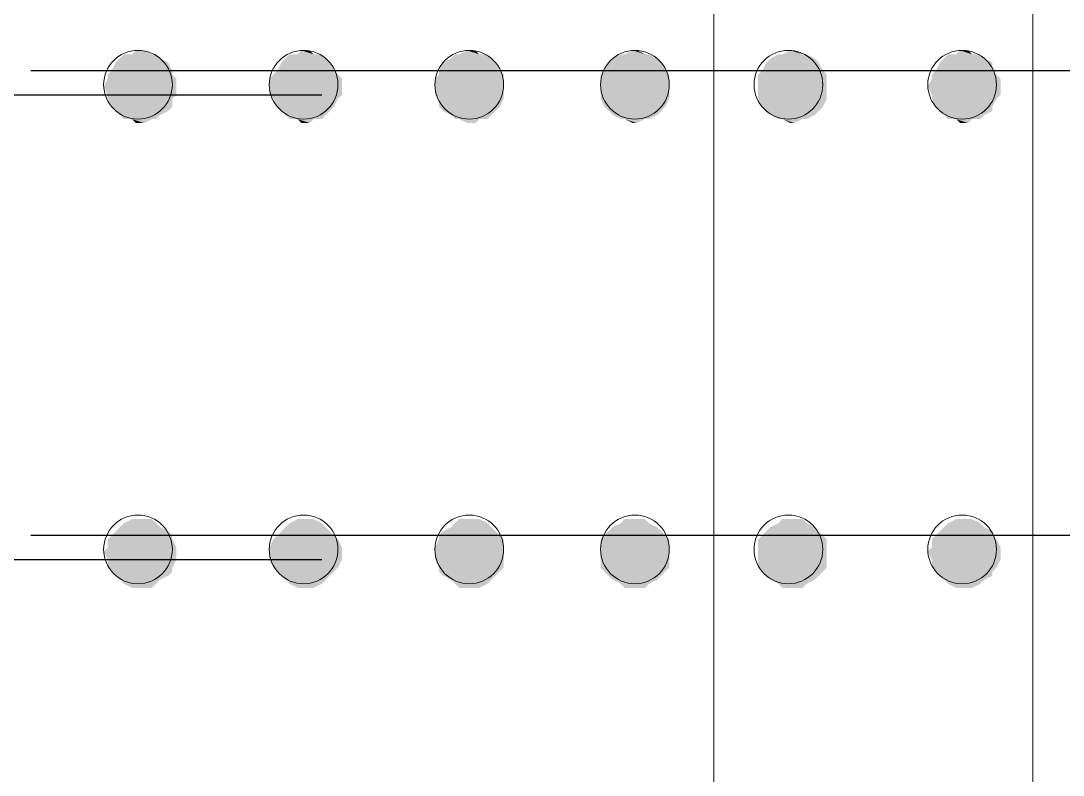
# Model space of a CAD drawing. Header units: inches. Extents: x 2 to 136, y 1 to 96.
# Drawn here: x 80.94 to 85.99, y 48.6 to 52.25 of the extents above; entities that cross this region are included whole.
import ezdxf

# ---------------------------------------------------------------- set-up
doc = ezdxf.new("R2010")
doc.units = ezdxf.units.IN
doc.header["$MEASUREMENT"] = 0
doc.layers.add('PDF_COLUMN', color=251, linetype='Continuous', true_color=0x636466)
doc.layers.add('PDF_Outer Line', color=165, linetype='Continuous', true_color=0x5258ac)
doc.layers.add('PDF_Girt', color=7, linetype='Continuous')

msp = doc.modelspace()

# ---------------------------------------------------------------- linework, layer by layer
at = {"layer": 'PDF_COLUMN', "lineweight": 0}
for centre in [(81.5069, 51.9434), (82.3098, 51.9434), (83.1127, 51.9434), (83.9156, 51.9434), (81.5069, 49.6914), (82.3098, 49.6914), (83.1127, 49.6914), (83.9156, 49.6914)]:
    msp.add_circle(centre, 0.1665, dxfattribs=at)
at = {"layer": 'PDF_COLUMN', "color": 7, "lineweight": 0}
for centre in [(84.6597, 51.9434), (85.5018, 51.9434), (84.6597, 49.6914), (85.5018, 49.6914)]:
    msp.add_circle(centre, 0.1665, dxfattribs=at)
at = {"layer": 'PDF_COLUMN', "transparency": 33554559}
for points in [[(81.4383, 52.0902), (81.6146, 52.0707), (81.4188, 52.0707)], [(81.4775, 52.0902), (81.595, 52.0902), (81.4383, 52.0902)], [(81.595, 52.0902), (81.4383, 52.0902), (81.6146, 52.0707)], [(81.4971, 52.1098), (81.5754, 52.0902), (81.4775, 52.0902)], [(81.5754, 52.0902), (81.4775, 52.0902), (81.595, 52.0902)], [(81.5363, 52.1098), (81.4971, 52.1098), (81.5754, 52.0902)], [(82.2412, 52.0902), (82.4175, 52.0707), (82.2216, 52.0707)], [(82.2804, 52.0902), (82.3979, 52.0902), (82.2412, 52.0902)], [(82.3979, 52.0902), (82.2412, 52.0902), (82.4175, 52.0707)], [(82.3, 52.1098), (82.3587, 52.0902), (82.2804, 52.0902)], [(82.3587, 52.0902), (82.2804, 52.0902), (82.3979, 52.0902)], [(82.3391, 52.1098), (82.3, 52.1098), (82.3587, 52.0902)], [(83.0441, 52.0902), (83.2204, 52.0707), (83.0245, 52.0707)], [(83.0637, 52.0902), (83.2008, 52.0902), (83.0441, 52.0902)], [(83.2008, 52.0902), (83.0441, 52.0902), (83.2204, 52.0707)], [(83.1029, 52.1098), (83.1616, 52.0902), (83.0637, 52.0902)], [(83.1616, 52.0902), (83.0637, 52.0902), (83.2008, 52.0902)], [(83.142, 52.1098), (83.1029, 52.1098), (83.1616, 52.0902)], [(83.847, 52.0902), (84.0233, 52.0707), (83.8079, 52.0707)], [(83.8666, 52.0902), (83.9841, 52.0902), (83.847, 52.0902)], [(83.9841, 52.0902), (83.847, 52.0902), (84.0233, 52.0707)], [(83.9058, 52.1098), (83.9645, 52.0902), (83.8666, 52.0902)], [(83.9645, 52.0902), (83.8666, 52.0902), (83.9841, 52.0902)], [(83.9254, 52.1098), (83.9058, 52.1098), (83.9645, 52.0902)], [(81.3992, 52.0511), (81.6733, 52.0119), (81.3796, 52.0119)], [(81.4188, 52.0707), (81.6537, 52.0511), (81.3992, 52.0511)], [(81.6537, 52.0511), (81.3992, 52.0511), (81.6733, 52.0119)], [(81.6146, 52.0707), (81.4188, 52.0707), (81.6537, 52.0511)], [(82.2021, 52.0511), (82.4566, 52.0119), (82.1825, 52.0119)], [(82.2216, 52.0707), (82.4371, 52.0511), (82.2021, 52.0511)], [(82.4371, 52.0511), (82.2021, 52.0511), (82.4566, 52.0119)], [(82.4175, 52.0707), (82.2216, 52.0707), (82.4371, 52.0511)], [(82.9854, 52.0511), (83.2595, 52.0119), (82.9658, 52.0119)], [(83.0245, 52.0707), (83.24, 52.0511), (82.9854, 52.0511)], [(83.24, 52.0511), (82.9854, 52.0511), (83.2595, 52.0119)], [(83.2204, 52.0707), (83.0245, 52.0707), (83.24, 52.0511)], [(83.7883, 52.0511), (84.0624, 52.0119), (83.7687, 52.0119)], [(83.8079, 52.0707), (84.0429, 52.0511), (83.7883, 52.0511)], [(84.0429, 52.0511), (83.7883, 52.0511), (84.0624, 52.0119)], [(84.0233, 52.0707), (83.8079, 52.0707), (84.0429, 52.0511)], [(81.3796, 52.0119), (81.6733, 51.9923), (81.36, 51.9923)], [(81.6733, 51.9923), (81.36, 51.9923), (81.6929, 51.9728)], [(81.36, 51.9923), (81.6929, 51.9728), (81.36, 51.9728)], [(81.6733, 52.0119), (81.3796, 52.0119), (81.6733, 51.9923)], [(82.1629, 51.9923), (82.4958, 51.9728), (82.1433, 51.9728)], [(82.1825, 52.0119), (82.4762, 51.9923), (82.1629, 51.9923)], [(82.4762, 51.9923), (82.1629, 51.9923), (82.4958, 51.9728)], [(82.4566, 52.0119), (82.1825, 52.0119), (82.4762, 51.9923)], [(82.9658, 51.9923), (83.2791, 51.9728), (82.9462, 51.9728)], [(83.2595, 52.0119), (82.9658, 52.0119), (83.2791, 51.9923)], [(82.9658, 52.0119), (83.2791, 51.9923), (82.9658, 51.9923)], [(83.2791, 51.9923), (82.9658, 51.9923), (83.2791, 51.9728)], [(83.7687, 52.0119), (84.082, 51.9923), (83.7491, 51.9923)], [(84.082, 51.9923), (83.7491, 51.9923), (84.082, 51.9728)], [(83.7491, 51.9923), (84.082, 51.9728), (83.7491, 51.9728)], [(84.0624, 52.0119), (83.7687, 52.0119), (84.082, 51.9923)], [(81.36, 51.9728), (81.6929, 51.9336), (81.3404, 51.9336)], [(81.6929, 51.9728), (81.36, 51.9728), (81.6929, 51.9336)], [(82.4958, 51.9728), (82.1433, 51.9728), (82.4958, 51.9336)], [(82.1433, 51.9728), (82.4958, 51.9336), (82.1433, 51.9336)], [(83.2791, 51.9728), (82.9462, 51.9728), (83.2791, 51.9336)], [(82.9462, 51.9728), (83.2791, 51.9336), (82.9462, 51.9336)], [(84.082, 51.9728), (83.7491, 51.9728), (84.082, 51.9336)], [(83.7491, 51.9728), (84.082, 51.9336), (83.7491, 51.9336)], [(81.6929, 51.9336), (81.3404, 51.9336), (81.6929, 51.8944)], [(81.3404, 51.9336), (81.6929, 51.8944), (81.36, 51.8944)], [(81.6929, 51.8944), (81.36, 51.8944), (81.6733, 51.8748)], [(81.36, 51.8944), (81.6733, 51.8748), (81.36, 51.8748)], [(82.4958, 51.9336), (82.1433, 51.9336), (82.4958, 51.8944)], [(82.1433, 51.9336), (82.4958, 51.8944), (82.1433, 51.8944)], [(82.4958, 51.8944), (82.1433, 51.8944), (82.4762, 51.8748)], [(82.1433, 51.8944), (82.4762, 51.8748), (82.1629, 51.8748)], [(83.2791, 51.9336), (82.9462, 51.9336), (83.2791, 51.8944)], [(82.9462, 51.9336), (83.2791, 51.8944), (82.9462, 51.8944)], [(83.2791, 51.8944), (82.9462, 51.8944), (83.2791, 51.8748)], [(82.9462, 51.8944), (83.2791, 51.8748), (82.9658, 51.8748)], [(84.082, 51.9336), (83.7491, 51.9336), (84.082, 51.8944)], [(83.7491, 51.9336), (84.082, 51.8944), (83.7491, 51.8944)], [(84.082, 51.8944), (83.7491, 51.8944), (84.082, 51.8748)], [(83.7491, 51.8944), (84.082, 51.8748), (83.7491, 51.8748)], [(81.6733, 51.8748), (81.36, 51.8748), (81.6733, 51.8357)], [(81.36, 51.8748), (81.6733, 51.8357), (81.3796, 51.8357)], [(82.4762, 51.8748), (82.1629, 51.8748), (82.4566, 51.8357)], [(82.1629, 51.8748), (82.4566, 51.8357), (82.1825, 51.8357)], [(83.2791, 51.8748), (82.9658, 51.8748), (83.2595, 51.8357)], [(82.9658, 51.8748), (83.2595, 51.8357), (82.9658, 51.8357)], [(84.082, 51.8748), (83.7491, 51.8748), (84.0624, 51.8357)], [(83.7491, 51.8748), (84.0624, 51.8357), (83.7687, 51.8357)], [(81.6733, 51.8357), (81.3796, 51.8357), (81.6537, 51.8161)], [(81.3796, 51.8357), (81.6537, 51.8161), (81.3992, 51.8161)], [(81.6537, 51.8161), (81.3992, 51.8161), (81.6146, 51.7965)], [(81.3992, 51.8161), (81.6146, 51.7965), (81.4188, 51.7965)], [(81.6146, 51.7965), (81.4188, 51.7965), (81.595, 51.7769)], [(81.4188, 51.7965), (81.595, 51.7769), (81.4383, 51.7769)], [(82.4566, 51.8357), (82.1825, 51.8357), (82.4371, 51.8161)], [(82.1825, 51.8357), (82.4371, 51.8161), (82.2021, 51.8161)], [(82.4371, 51.8161), (82.2021, 51.8161), (82.4175, 51.7965)], [(82.2021, 51.8161), (82.4175, 51.7965), (82.2216, 51.7965)], [(82.4175, 51.7965), (82.2216, 51.7965), (82.3979, 51.7769)], [(82.2216, 51.7965), (82.3979, 51.7769), (82.2412, 51.7769)], [(83.2595, 51.8357), (82.9658, 51.8357), (83.24, 51.8161)], [(82.9658, 51.8357), (83.24, 51.8161), (82.9854, 51.8161)], [(83.24, 51.8161), (82.9854, 51.8161), (83.2204, 51.7965)], [(82.9854, 51.8161), (83.2204, 51.7965), (83.0245, 51.7965)], [(83.2204, 51.7965), (83.0245, 51.7965), (83.2008, 51.7769)], [(83.0245, 51.7965), (83.2008, 51.7769), (83.0441, 51.7769)], [(84.0624, 51.8357), (83.7687, 51.8357), (84.0429, 51.8161)], [(83.7687, 51.8357), (84.0429, 51.8161), (83.7883, 51.8161)], [(84.0429, 51.8161), (83.7883, 51.8161), (84.0233, 51.7965)], [(83.7883, 51.8161), (84.0233, 51.7965), (83.8079, 51.7965)], [(84.0233, 51.7965), (83.8079, 51.7965), (83.9841, 51.7769)], [(83.8079, 51.7965), (83.9841, 51.7769), (83.847, 51.7769)], [(81.595, 51.7769), (81.4383, 51.7769), (81.5754, 51.7769)], [(81.4383, 51.7769), (81.5754, 51.7769), (81.4775, 51.7769)], [(81.5754, 51.7769), (81.4775, 51.7769), (81.5363, 51.7573)], [(81.4775, 51.7769), (81.5363, 51.7573), (81.4971, 51.7573)], [(82.3979, 51.7769), (82.2412, 51.7769), (82.3587, 51.7769)], [(82.2412, 51.7769), (82.3587, 51.7769), (82.2804, 51.7769)], [(82.3587, 51.7769), (82.2804, 51.7769), (82.3391, 51.7573)], [(82.2804, 51.7769), (82.3391, 51.7573), (82.3, 51.7573)], [(83.2008, 51.7769), (83.0441, 51.7769), (83.1616, 51.7769)], [(83.0441, 51.7769), (83.1616, 51.7769), (83.0637, 51.7769)], [(83.1616, 51.7769), (83.0637, 51.7769), (83.142, 51.7573)], [(83.0637, 51.7769), (83.142, 51.7573), (83.1029, 51.7573)], [(83.9841, 51.7769), (83.847, 51.7769), (83.9645, 51.7769)], [(83.847, 51.7769), (83.9645, 51.7769), (83.8666, 51.7769)], [(83.9645, 51.7769), (83.8666, 51.7769), (83.9254, 51.7573)], [(83.8666, 51.7769), (83.9254, 51.7573), (83.9058, 51.7573)], [(81.4383, 49.8186), (81.6146, 49.7991), (81.4188, 49.7991)], [(81.4775, 49.8382), (81.595, 49.8186), (81.4383, 49.8186)], [(81.595, 49.8186), (81.4383, 49.8186), (81.6146, 49.7991)], [(81.4971, 49.8382), (81.5754, 49.8382), (81.4775, 49.8382)], [(81.5754, 49.8382), (81.4775, 49.8382), (81.595, 49.8186)], [(81.5363, 49.8382), (81.4971, 49.8382), (81.5754, 49.8382)], [(82.2412, 49.8186), (82.4175, 49.7991), (82.2216, 49.7991)], [(82.2804, 49.8382), (82.3979, 49.8186), (82.2412, 49.8186)], [(82.3979, 49.8186), (82.2412, 49.8186), (82.4175, 49.7991)], [(82.3, 49.8382), (82.3587, 49.8382), (82.2804, 49.8382)], [(82.3587, 49.8382), (82.2804, 49.8382), (82.3979, 49.8186)], [(82.3391, 49.8382), (82.3, 49.8382), (82.3587, 49.8382)], [(83.0441, 49.8186), (83.2204, 49.7991), (83.0245, 49.7991)], [(83.0637, 49.8382), (83.2008, 49.8186), (83.0441, 49.8186)], [(83.2008, 49.8186), (83.0441, 49.8186), (83.2204, 49.7991)], [(83.1029, 49.8382), (83.1616, 49.8382), (83.0637, 49.8382)], [(83.1616, 49.8382), (83.0637, 49.8382), (83.2008, 49.8186)], [(83.142, 49.8382), (83.1029, 49.8382), (83.1616, 49.8382)], [(83.847, 49.8186), (84.0233, 49.7991), (83.8079, 49.7991)], [(83.8666, 49.8382), (83.9841, 49.8186), (83.847, 49.8186)], [(83.9841, 49.8186), (83.847, 49.8186), (84.0233, 49.7991)], [(83.9058, 49.8382), (83.9645, 49.8382), (83.8666, 49.8382)], [(83.9645, 49.8382), (83.8666, 49.8382), (83.9841, 49.8186)], [(83.9254, 49.8382), (83.9058, 49.8382), (83.9645, 49.8382)], [(81.3992, 49.7795), (81.6733, 49.7599), (81.3796, 49.7599)], [(81.4188, 49.7991), (81.6537, 49.7795), (81.3992, 49.7795)], [(81.6537, 49.7795), (81.3992, 49.7795), (81.6733, 49.7599)], [(81.6146, 49.7991), (81.4188, 49.7991), (81.6537, 49.7795)], [(82.2021, 49.7795), (82.4566, 49.7599), (82.1825, 49.7599)], [(82.2216, 49.7991), (82.4371, 49.7795), (82.2021, 49.7795)], [(82.4371, 49.7795), (82.2021, 49.7795), (82.4566, 49.7599)], [(82.4175, 49.7991), (82.2216, 49.7991), (82.4371, 49.7795)], [(82.9854, 49.7795), (83.2595, 49.7599), (82.9658, 49.7599)], [(83.0245, 49.7991), (83.24, 49.7795), (82.9854, 49.7795)], [(83.24, 49.7795), (82.9854, 49.7795), (83.2595, 49.7599)], [(83.2204, 49.7991), (83.0245, 49.7991), (83.24, 49.7795)], [(83.7883, 49.7795), (84.0624, 49.7599), (83.7687, 49.7599)], [(83.8079, 49.7991), (84.0429, 49.7795), (83.7883, 49.7795)], [(84.0429, 49.7795), (83.7883, 49.7795), (84.0624, 49.7599)], [(84.0233, 49.7991), (83.8079, 49.7991), (84.0429, 49.7795)], [(81.3796, 49.7599), (81.6733, 49.7403), (81.36, 49.7403)], [(81.6733, 49.7403), (81.36, 49.7403), (81.6929, 49.7011)], [(81.36, 49.7403), (81.6929, 49.7011), (81.36, 49.7011)], [(81.6733, 49.7599), (81.3796, 49.7599), (81.6733, 49.7403)], [(82.1629, 49.7403), (82.4958, 49.7011), (82.1433, 49.7011)], [(82.1825, 49.7599), (82.4762, 49.7403), (82.1629, 49.7403)], [(82.4762, 49.7403), (82.1629, 49.7403), (82.4958, 49.7011)], [(82.4566, 49.7599), (82.1825, 49.7599), (82.4762, 49.7403)], [(82.9658, 49.7403), (83.2791, 49.7011), (82.9462, 49.7011)], [(83.2595, 49.7599), (82.9658, 49.7599), (83.2791, 49.7403)], [(82.9658, 49.7599), (83.2791, 49.7403), (82.9658, 49.7403)], [(83.2791, 49.7403), (82.9658, 49.7403), (83.2791, 49.7011)], [(83.7687, 49.7599), (84.082, 49.7403), (83.7491, 49.7403)], [(84.082, 49.7403), (83.7491, 49.7403), (84.082, 49.7011)], [(83.7491, 49.7403), (84.082, 49.7011), (83.7491, 49.7011)], [(84.0624, 49.7599), (83.7687, 49.7599), (84.082, 49.7403)], [(81.36, 49.7011), (81.6929, 49.6816), (81.3404, 49.6816)], [(81.6929, 49.6816), (81.3404, 49.6816), (81.6929, 49.6424)], [(81.3404, 49.6816), (81.6929, 49.6424), (81.36, 49.6424)], [(81.6929, 49.7011), (81.36, 49.7011), (81.6929, 49.6816)], [(82.4958, 49.7011), (82.1433, 49.7011), (82.4958, 49.6816)], [(82.1433, 49.7011), (82.4958, 49.6816), (82.1433, 49.6816)], [(82.4958, 49.6816), (82.1433, 49.6816), (82.4958, 49.6424)], [(82.1433, 49.6816), (82.4958, 49.6424), (82.1433, 49.6424)], [(83.2791, 49.7011), (82.9462, 49.7011), (83.2791, 49.6816)], [(82.9462, 49.7011), (83.2791, 49.6816), (82.9462, 49.6816)], [(83.2791, 49.6816), (82.9462, 49.6816), (83.2791, 49.6424)], [(82.9462, 49.6816), (83.2791, 49.6424), (82.9462, 49.6424)], [(84.082, 49.7011), (83.7491, 49.7011), (84.082, 49.6816)], [(83.7491, 49.7011), (84.082, 49.6816), (83.7491, 49.6816)], [(84.082, 49.6816), (83.7491, 49.6816), (84.082, 49.6424)], [(83.7491, 49.6816), (84.082, 49.6424), (83.7491, 49.6424)], [(81.6929, 49.6424), (81.36, 49.6424), (81.6733, 49.6032)], [(81.36, 49.6424), (81.6733, 49.6032), (81.36, 49.6032)], [(82.4958, 49.6424), (82.1433, 49.6424), (82.4762, 49.6032)], [(82.1433, 49.6424), (82.4762, 49.6032), (82.1629, 49.6032)], [(83.2791, 49.6424), (82.9462, 49.6424), (83.2791, 49.6032)], [(82.9462, 49.6424), (83.2791, 49.6032), (82.9658, 49.6032)], [(84.082, 49.6424), (83.7491, 49.6424), (84.082, 49.6032)], [(83.7491, 49.6424), (84.082, 49.6032), (83.7491, 49.6032)], [(81.6733, 49.6032), (81.36, 49.6032), (81.6733, 49.5836)], [(81.36, 49.6032), (81.6733, 49.5836), (81.3796, 49.5836)], [(81.6733, 49.5836), (81.3796, 49.5836), (81.6537, 49.5641)], [(81.3796, 49.5836), (81.6537, 49.5641), (81.3992, 49.5641)], [(81.6537, 49.5641), (81.3992, 49.5641), (81.6146, 49.5445)], [(81.3992, 49.5641), (81.6146, 49.5445), (81.4188, 49.5445)], [(82.4762, 49.6032), (82.1629, 49.6032), (82.4566, 49.5836)], [(82.1629, 49.6032), (82.4566, 49.5836), (82.1825, 49.5836)], [(82.4566, 49.5836), (82.1825, 49.5836), (82.4371, 49.5641)], [(82.1825, 49.5836), (82.4371, 49.5641), (82.2021, 49.5641)], [(82.4371, 49.5641), (82.2021, 49.5641), (82.4175, 49.5445)], [(82.2021, 49.5641), (82.4175, 49.5445), (82.2216, 49.5445)], [(83.2791, 49.6032), (82.9658, 49.6032), (83.2595, 49.5836)], [(82.9658, 49.6032), (83.2595, 49.5836), (82.9658, 49.5836)], [(83.2595, 49.5836), (82.9658, 49.5836), (83.24, 49.5641)], [(82.9658, 49.5836), (83.24, 49.5641), (82.9854, 49.5641)], [(83.24, 49.5641), (82.9854, 49.5641), (83.2204, 49.5445)], [(82.9854, 49.5641), (83.2204, 49.5445), (83.0245, 49.5445)], [(84.082, 49.6032), (83.7491, 49.6032), (84.0624, 49.5836)], [(83.7491, 49.6032), (84.0624, 49.5836), (83.7687, 49.5836)], [(84.0624, 49.5836), (83.7687, 49.5836), (84.0429, 49.5641)], [(83.7687, 49.5836), (84.0429, 49.5641), (83.7883, 49.5641)], [(84.0429, 49.5641), (83.7883, 49.5641), (84.0233, 49.5445)], [(83.7883, 49.5641), (84.0233, 49.5445), (83.8079, 49.5445)], [(81.6146, 49.5445), (81.4188, 49.5445), (81.595, 49.5249)], [(81.4188, 49.5445), (81.595, 49.5249), (81.4383, 49.5249)], [(81.595, 49.5249), (81.4383, 49.5249), (81.5754, 49.5053)], [(81.4383, 49.5249), (81.5754, 49.5053), (81.4775, 49.5053)], [(82.4175, 49.5445), (82.2216, 49.5445), (82.3979, 49.5249)], [(82.2216, 49.5445), (82.3979, 49.5249), (82.2412, 49.5249)], [(82.3979, 49.5249), (82.2412, 49.5249), (82.3587, 49.5053)], [(82.2412, 49.5249), (82.3587, 49.5053), (82.2804, 49.5053)], [(83.2204, 49.5445), (83.0245, 49.5445), (83.2008, 49.5249)], [(83.0245, 49.5445), (83.2008, 49.5249), (83.0441, 49.5249)], [(83.2008, 49.5249), (83.0441, 49.5249), (83.1616, 49.5053)], [(83.0441, 49.5249), (83.1616, 49.5053), (83.0637, 49.5053)], [(84.0233, 49.5445), (83.8079, 49.5445), (83.9841, 49.5249)], [(83.8079, 49.5445), (83.9841, 49.5249), (83.847, 49.5249)], [(83.9841, 49.5249), (83.847, 49.5249), (83.9645, 49.5053)], [(83.847, 49.5249), (83.9645, 49.5053), (83.8666, 49.5053)], [(81.5754, 49.5053), (81.4775, 49.5053), (81.5363, 49.5053)], [(81.4775, 49.5053), (81.5363, 49.5053), (81.4971, 49.5053)], [(82.3587, 49.5053), (82.2804, 49.5053), (82.3391, 49.5053)], [(82.2804, 49.5053), (82.3391, 49.5053), (82.3, 49.5053)], [(83.1616, 49.5053), (83.0637, 49.5053), (83.142, 49.5053)], [(83.0637, 49.5053), (83.142, 49.5053), (83.1029, 49.5053)], [(83.9645, 49.5053), (83.8666, 49.5053), (83.9254, 49.5053)], [(83.8666, 49.5053), (83.9254, 49.5053), (83.9058, 49.5053)]]:
    msp.add_solid(points, dxfattribs=at)
at = {"layer": 'PDF_COLUMN', "color": 7, "transparency": 33554559}
for points in [[(84.6108, 52.0902), (84.787, 52.0707), (84.5716, 52.0707)], [(84.6303, 52.0902), (84.7478, 52.0902), (84.6108, 52.0902)], [(84.7478, 52.0902), (84.6108, 52.0902), (84.787, 52.0707)], [(84.6695, 52.1098), (84.7282, 52.0902), (84.6303, 52.0902)], [(84.7282, 52.0902), (84.6303, 52.0902), (84.7478, 52.0902)], [(84.6891, 52.1098), (84.6695, 52.1098), (84.7282, 52.0902)], [(85.4332, 52.0902), (85.6095, 52.0707), (85.4136, 52.0707)], [(85.4724, 52.0902), (85.5899, 52.0902), (85.4332, 52.0902)], [(85.5899, 52.0902), (85.4332, 52.0902), (85.6095, 52.0707)], [(85.492, 52.1098), (85.5507, 52.0902), (85.4724, 52.0902)], [(85.5507, 52.0902), (85.4724, 52.0902), (85.5899, 52.0902)], [(85.5311, 52.1098), (85.492, 52.1098), (85.5507, 52.0902)], [(84.552, 52.0511), (84.8262, 52.0119), (84.5324, 52.0119)], [(84.5716, 52.0707), (84.8066, 52.0511), (84.552, 52.0511)], [(84.8066, 52.0511), (84.552, 52.0511), (84.8262, 52.0119)], [(84.787, 52.0707), (84.5716, 52.0707), (84.8066, 52.0511)], [(85.3941, 52.0511), (85.6486, 52.0119), (85.3745, 52.0119)], [(85.4136, 52.0707), (85.6486, 52.0511), (85.3941, 52.0511)], [(85.6486, 52.0511), (85.3941, 52.0511), (85.6486, 52.0119)], [(85.6095, 52.0707), (85.4136, 52.0707), (85.6486, 52.0511)], [(84.5324, 52.0119), (84.8457, 51.9923), (84.5128, 51.9923)], [(84.8457, 51.9923), (84.5128, 51.9923), (84.8457, 51.9728)], [(84.5128, 51.9923), (84.8457, 51.9728), (84.5128, 51.9728)], [(84.8262, 52.0119), (84.5324, 52.0119), (84.8457, 51.9923)], [(85.3745, 52.0119), (85.6682, 51.9923), (85.3549, 51.9923)], [(85.6682, 51.9923), (85.3549, 51.9923), (85.6878, 51.9728)], [(85.3549, 51.9923), (85.6878, 51.9728), (85.3549, 51.9728)], [(85.6486, 52.0119), (85.3745, 52.0119), (85.6682, 51.9923)], [(84.8457, 51.9728), (84.5128, 51.9728), (84.8457, 51.9336)], [(84.5128, 51.9728), (84.8457, 51.9336), (84.5128, 51.9336)], [(85.3549, 51.9728), (85.6878, 51.9336), (85.3353, 51.9336)], [(85.6878, 51.9728), (85.3549, 51.9728), (85.6878, 51.9336)], [(84.8457, 51.9336), (84.5128, 51.9336), (84.8457, 51.8944)], [(84.5128, 51.9336), (84.8457, 51.8944), (84.5128, 51.8944)], [(84.8457, 51.8944), (84.5128, 51.8944), (84.8457, 51.8748)], [(84.5128, 51.8944), (84.8457, 51.8748), (84.5128, 51.8748)], [(85.6878, 51.9336), (85.3353, 51.9336), (85.6878, 51.8944)], [(85.3353, 51.9336), (85.6878, 51.8944), (85.3549, 51.8944)], [(85.6878, 51.8944), (85.3549, 51.8944), (85.6682, 51.8748)], [(85.3549, 51.8944), (85.6682, 51.8748), (85.3549, 51.8748)], [(84.8457, 51.8748), (84.5128, 51.8748), (84.8262, 51.8357)], [(84.5128, 51.8748), (84.8262, 51.8357), (84.5324, 51.8357)], [(85.6682, 51.8748), (85.3549, 51.8748), (85.6486, 51.8357)], [(85.3549, 51.8748), (85.6486, 51.8357), (85.3745, 51.8357)], [(84.8262, 51.8357), (84.5324, 51.8357), (84.8066, 51.8161)], [(84.5324, 51.8357), (84.8066, 51.8161), (84.552, 51.8161)], [(84.8066, 51.8161), (84.552, 51.8161), (84.787, 51.7965)], [(84.552, 51.8161), (84.787, 51.7965), (84.5716, 51.7965)], [(84.787, 51.7965), (84.5716, 51.7965), (84.7478, 51.7769)], [(84.5716, 51.7965), (84.7478, 51.7769), (84.6108, 51.7769)], [(85.6486, 51.8357), (85.3745, 51.8357), (85.6486, 51.8161)], [(85.3745, 51.8357), (85.6486, 51.8161), (85.3941, 51.8161)], [(85.6486, 51.8161), (85.3941, 51.8161), (85.6095, 51.7965)], [(85.3941, 51.8161), (85.6095, 51.7965), (85.4136, 51.7965)], [(85.6095, 51.7965), (85.4136, 51.7965), (85.5899, 51.7769)], [(85.4136, 51.7965), (85.5899, 51.7769), (85.4332, 51.7769)], [(84.7478, 51.7769), (84.6108, 51.7769), (84.7282, 51.7769)], [(84.6108, 51.7769), (84.7282, 51.7769), (84.6303, 51.7769)], [(84.7282, 51.7769), (84.6303, 51.7769), (84.6891, 51.7573)], [(84.6303, 51.7769), (84.6891, 51.7573), (84.6695, 51.7573)], [(85.5899, 51.7769), (85.4332, 51.7769), (85.5507, 51.7769)], [(85.4332, 51.7769), (85.5507, 51.7769), (85.4724, 51.7769)], [(85.5507, 51.7769), (85.4724, 51.7769), (85.5311, 51.7573)], [(85.4724, 51.7769), (85.5311, 51.7573), (85.492, 51.7573)], [(84.6108, 49.8186), (84.787, 49.7991), (84.5716, 49.7991)], [(84.6303, 49.8382), (84.7478, 49.8186), (84.6108, 49.8186)], [(84.7478, 49.8186), (84.6108, 49.8186), (84.787, 49.7991)], [(84.6695, 49.8382), (84.7282, 49.8382), (84.6303, 49.8382)], [(84.7282, 49.8382), (84.6303, 49.8382), (84.7478, 49.8186)], [(84.6891, 49.8382), (84.6695, 49.8382), (84.7282, 49.8382)], [(85.4332, 49.8186), (85.6095, 49.7991), (85.4136, 49.7991)], [(85.4724, 49.8382), (85.5899, 49.8186), (85.4332, 49.8186)], [(85.5899, 49.8186), (85.4332, 49.8186), (85.6095, 49.7991)], [(85.492, 49.8382), (85.5507, 49.8382), (85.4724, 49.8382)], [(85.5507, 49.8382), (85.4724, 49.8382), (85.5899, 49.8186)], [(85.5311, 49.8382), (85.492, 49.8382), (85.5507, 49.8382)], [(84.552, 49.7795), (84.8262, 49.7599), (84.5324, 49.7599)], [(84.5716, 49.7991), (84.8066, 49.7795), (84.552, 49.7795)], [(84.8066, 49.7795), (84.552, 49.7795), (84.8262, 49.7599)], [(84.787, 49.7991), (84.5716, 49.7991), (84.8066, 49.7795)], [(85.3941, 49.7795), (85.6486, 49.7599), (85.3745, 49.7599)], [(85.4136, 49.7991), (85.6486, 49.7795), (85.3941, 49.7795)], [(85.6486, 49.7795), (85.3941, 49.7795), (85.6486, 49.7599)], [(85.6095, 49.7991), (85.4136, 49.7991), (85.6486, 49.7795)], [(84.5324, 49.7599), (84.8457, 49.7403), (84.5128, 49.7403)], [(84.8457, 49.7403), (84.5128, 49.7403), (84.8457, 49.7011)], [(84.5128, 49.7403), (84.8457, 49.7011), (84.5128, 49.7011)], [(84.8262, 49.7599), (84.5324, 49.7599), (84.8457, 49.7403)], [(85.3745, 49.7599), (85.6682, 49.7403), (85.3549, 49.7403)], [(85.6682, 49.7403), (85.3549, 49.7403), (85.6878, 49.7011)], [(85.3549, 49.7403), (85.6878, 49.7011), (85.3549, 49.7011)], [(85.6486, 49.7599), (85.3745, 49.7599), (85.6682, 49.7403)], [(84.8457, 49.7011), (84.5128, 49.7011), (84.8457, 49.6816)], [(84.5128, 49.7011), (84.8457, 49.6816), (84.5128, 49.6816)], [(84.8457, 49.6816), (84.5128, 49.6816), (84.8457, 49.6424)], [(84.5128, 49.6816), (84.8457, 49.6424), (84.5128, 49.6424)], [(85.3549, 49.7011), (85.6878, 49.6816), (85.3353, 49.6816)], [(85.6878, 49.6816), (85.3353, 49.6816), (85.6878, 49.6424)], [(85.3353, 49.6816), (85.6878, 49.6424), (85.3549, 49.6424)], [(85.6878, 49.7011), (85.3549, 49.7011), (85.6878, 49.6816)], [(84.8457, 49.6424), (84.5128, 49.6424), (84.8457, 49.6032)], [(84.5128, 49.6424), (84.8457, 49.6032), (84.5128, 49.6032)], [(85.6878, 49.6424), (85.3549, 49.6424), (85.6682, 49.6032)], [(85.3549, 49.6424), (85.6682, 49.6032), (85.3549, 49.6032)], [(84.8457, 49.6032), (84.5128, 49.6032), (84.8262, 49.5836)], [(84.5128, 49.6032), (84.8262, 49.5836), (84.5324, 49.5836)], [(84.8262, 49.5836), (84.5324, 49.5836), (84.8066, 49.5641)], [(84.5324, 49.5836), (84.8066, 49.5641), (84.552, 49.5641)], [(84.8066, 49.5641), (84.552, 49.5641), (84.787, 49.5445)], [(84.552, 49.5641), (84.787, 49.5445), (84.5716, 49.5445)], [(85.6682, 49.6032), (85.3549, 49.6032), (85.6486, 49.5836)], [(85.3549, 49.6032), (85.6486, 49.5836), (85.3745, 49.5836)], [(85.6486, 49.5836), (85.3745, 49.5836), (85.6486, 49.5641)], [(85.3745, 49.5836), (85.6486, 49.5641), (85.3941, 49.5641)], [(85.6486, 49.5641), (85.3941, 49.5641), (85.6095, 49.5445)], [(85.3941, 49.5641), (85.6095, 49.5445), (85.4136, 49.5445)], [(84.787, 49.5445), (84.5716, 49.5445), (84.7478, 49.5249)], [(84.5716, 49.5445), (84.7478, 49.5249), (84.6108, 49.5249)], [(84.7478, 49.5249), (84.6108, 49.5249), (84.7282, 49.5053)], [(84.6108, 49.5249), (84.7282, 49.5053), (84.6303, 49.5053)], [(85.6095, 49.5445), (85.4136, 49.5445), (85.5899, 49.5249)], [(85.4136, 49.5445), (85.5899, 49.5249), (85.4332, 49.5249)], [(85.5899, 49.5249), (85.4332, 49.5249), (85.5507, 49.5053)], [(85.4332, 49.5249), (85.5507, 49.5053), (85.4724, 49.5053)], [(84.7282, 49.5053), (84.6303, 49.5053), (84.6891, 49.5053)], [(84.6303, 49.5053), (84.6891, 49.5053), (84.6695, 49.5053)], [(85.5507, 49.5053), (85.4724, 49.5053), (85.5311, 49.5053)], [(85.4724, 49.5053), (85.5311, 49.5053), (85.492, 49.5053)]]:
    msp.add_solid(points, dxfattribs=at)
at = {"layer": 'PDF_Girt', "lineweight": 25}
for points in [[(80.9879, 52.0119), (89.1344, 52.0119)], [(74.5256, 51.8944), (82.3979, 51.8944)], [(80.9879, 49.7599), (89.1344, 49.7599)], [(74.5256, 49.6424), (82.3979, 49.6424)]]:
    msp.add_lwpolyline(points, dxfattribs=at)
at = {"layer": 'PDF_Outer Line', "color": 7, "lineweight": 0}
msp.add_lwpolyline([(84.2974, 67.4823), (85.8445, 67.4823), (85.8445, 44.9425), (84.2974, 44.9425)], close=True, dxfattribs=at)

doc.saveas('drawing.dxf')
